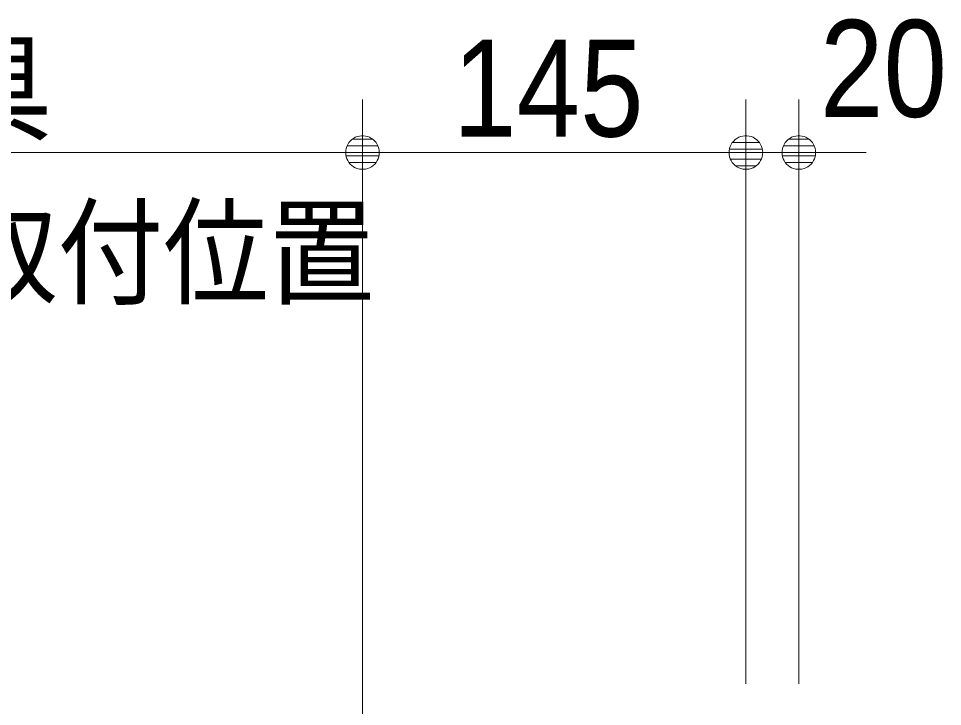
# Model space of a CAD drawing. Units: millimetres, scale not verified. Extents: x -6062 to 6062, y -3045 to 3045.
# Drawn here: x -4845.6 to -4496.2, y 356.7 to 616.8 of the extents above; entities that cross this region are included whole.
import ezdxf
from ezdxf.enums import TextEntityAlignment as Align

# ---------------------------------------------------------------- set-up
doc = ezdxf.new("R2010")
doc.units = ezdxf.units.MM
doc.header["$LTSCALE"] = 20
for name, color, linetype, lineweight in [('0-0_2寸法-2', 7, 'Continuous', 9), ('0-1_0', 7, 'Continuous', 9), ('0-2_2寸法-3', 7, 'Continuous', 9), ('0-4_2寸法-1', 7, 'Continuous', 9)]:
    doc.layers.add(name, color=color, linetype=linetype, lineweight=lineweight)
doc.styles.add('ＭＳ ゴシック', font='')
doc.styles.add('ＭＳ Ｐゴシック', font='')
doc.styles.get('ＭＳ ゴシック').set_extended_font_data('MS Gothic')
doc.styles.get('ＭＳ Ｐゴシック').set_extended_font_data('MS PGothic')

# ---------------------------------------------------------------- blocks, each defined once
blk = doc.blocks.new('_Dot')
at = {"layer": '0-1_0'}
for p, q in [((7.99, 6), (-7.99, 6)), ((-10, 0), (-20, 0)), ((9.78, 2), (-9.78, 2)), ((9.16, -3.98), (-9.16, -3.98)), ((6, -7.98), (-6, -7.98))]:
    blk.add_line(p, q, dxfattribs=at)
for points in [[(10, 0), (9.92, 1.25), (9.69, 2.49), (9.3, 3.68), (8.76, 4.82), (8.09, 5.88), (7.29, 6.85), (6.37, 7.71), (5.36, 8.44), (4.26, 9.05), (3.09, 9.51), (1.87, 9.82), (0.63, 9.98), (-0.63, 9.98), (-1.87, 9.82), (-3.09, 9.51), (-4.26, 9.05), (-5.36, 8.44), (-6.37, 7.71), (-7.29, 6.85), (-8.09, 5.88), (-8.76, 4.82), (-9.3, 3.68), (-9.69, 2.49), (-9.92, 1.25), (-10, 0), (0, 0)], [(-10, 0), (-9.92, -1.25), (-9.69, -2.49), (-9.3, -3.68), (-8.76, -4.82), (-8.09, -5.88), (-7.29, -6.85), (-6.37, -7.71), (-5.36, -8.44), (-4.26, -9.05), (-3.09, -9.51), (-1.87, -9.82), (-0.63, -9.98), (0.63, -9.98), (1.87, -9.82), (3.09, -9.51), (4.26, -9.05), (5.36, -8.44), (6.37, -7.71), (7.29, -6.85), (8.09, -5.88), (8.76, -4.82), (9.3, -3.68), (9.69, -2.49), (9.92, -1.25), (10, 0), (0, 0)]]:
    blk.add_lwpolyline(points, close=True, dxfattribs=at)
blk = doc.blocks.new('グループ-70')
at = {"layer": '0-2_2寸法-3'}
blk.add_line((-58560, 11322.7), (-68057.8, 11322.7), dxfattribs=at)
at = {"layer": '0-2_2寸法-3', "style": 'ＭＳ ゴシック', "width": 0.9}
for s, p in [('スライド式受け金具', (-68096.4, 11289.3)), ('\u3000\u3000\u3000\u3000\u3000\u3000\u3000\u3000取付位置', (-68057.8, 10047.7))]:
    blk.add_text(s, height=650.9, dxfattribs=at).set_placement(p, align=Align.BOTTOM_LEFT)

msp = doc.modelspace()

# ---------------------------------------------------------------- linework, layer by layer
at = {"layer": '0-0_2寸法-2'}
for p, q in [((-4570.5, 365.25), (-4570.5, 586.14)), ((-4550.5, 365.25), (-4550.5, 586.14)), ((-4583.21, 566.14), (-4595.92, 566.14)), ((-4570.5, 566.14), (-4550.5, 566.14)), ((-4537.79, 566.14), (-4525.08, 566.14))]:
    msp.add_line(p, q, dxfattribs=at)
at = {"layer": '0-4_2寸法-1'}
for p, q in [((-4715.5, 325), (-4715.5, 586.14)), ((-4570.5, 365.25), (-4570.5, 586.14)), ((-4702.79, 566.14), (-4583.21, 566.14))]:
    msp.add_line(p, q, dxfattribs=at)

# ---------------------------------------------------------------- block references
at = {"layer": '0-0_2寸法-2', "xscale": 0.6356201, "yscale": 0.6356201}
msp.add_blockref('_Dot', (-4570.5, 566.14), dxfattribs=at)
at = {"layer": '0-0_2寸法-2', "xscale": 0.6356201, "yscale": 0.6356201, "rotation": 180}
msp.add_blockref('_Dot', (-4550.5, 566.14), dxfattribs=at)
at = {"layer": '0-2_2寸法-3', "xscale": 0.05, "yscale": 0.05}
msp.add_blockref('グループ-70', (-1787.5, 0), dxfattribs=at)
at = {"layer": '0-4_2寸法-1', "xscale": 0.6356201, "yscale": 0.6356201, "rotation": 180}
msp.add_blockref('_Dot', (-4715.5, 566.14), dxfattribs=at)
at = {"layer": '0-4_2寸法-1', "xscale": 0.6356201, "yscale": 0.6356201}
msp.add_blockref('_Dot', (-4570.5, 566.14), dxfattribs=at)

# ---------------------------------------------------------------- texts
at = {"layer": '0-0_2寸法-2', "style": 'ＭＳ Ｐゴシック', "width": 0.9}
msp.add_text('20', height=36.66, dxfattribs=at).set_placement((-4542.48, 568.62), align=Align.BOTTOM_LEFT)
at = {"layer": '0-4_2寸法-1', "style": 'ＭＳ Ｐゴシック', "width": 0.9}
msp.add_text('145', height=36.66, dxfattribs=at).set_placement((-4681.22, 561.18), align=Align.BOTTOM_LEFT)

doc.saveas('drawing.dxf')
